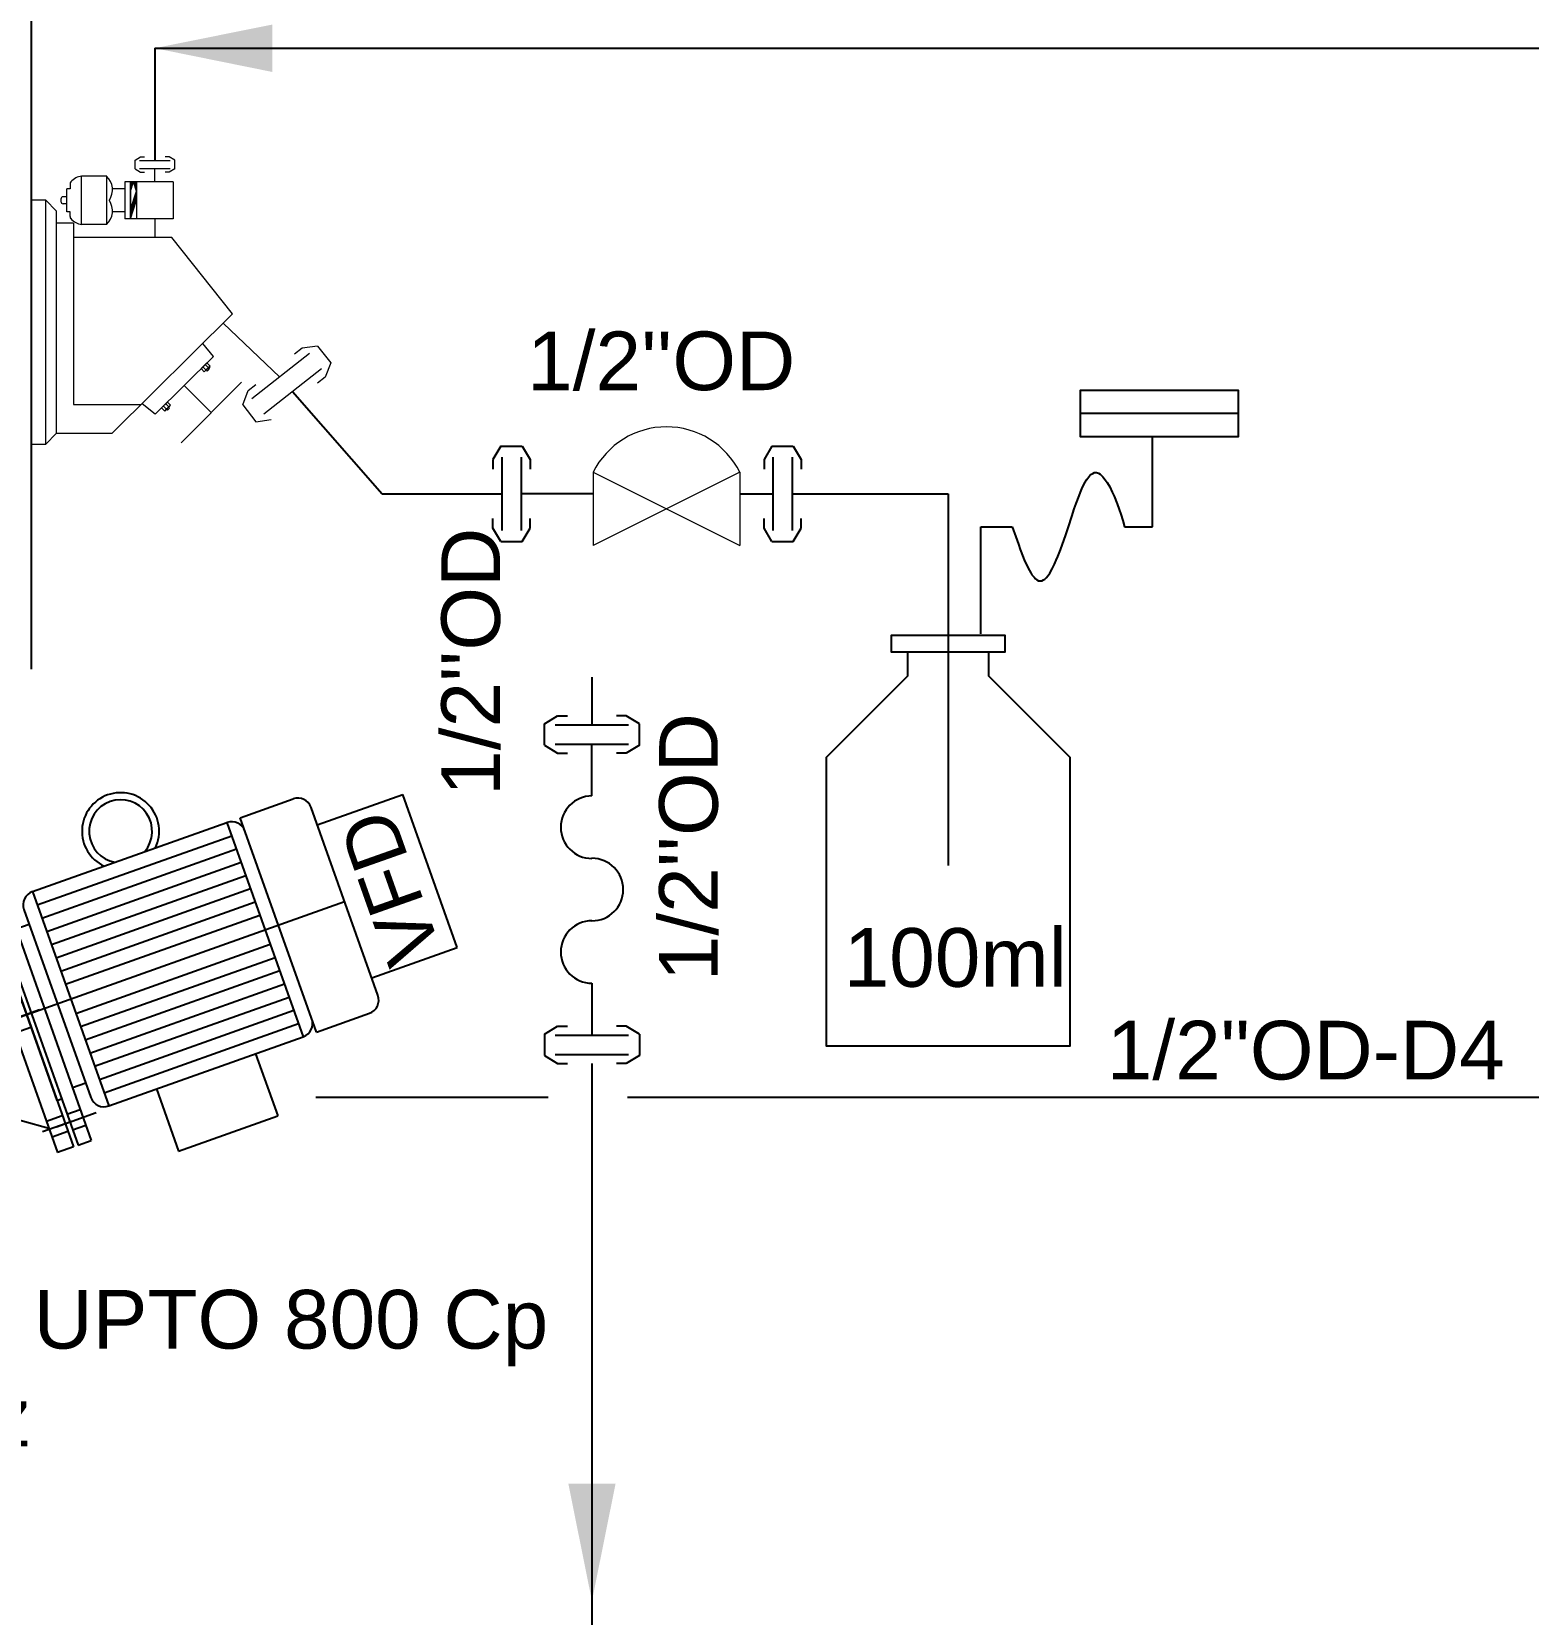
# Model space of a CAD drawing. Header units: inches. Extents: x 14435 to 21465, y 2728 to 7693.
# Drawn here: x 15618.2 to 15720.2, y 5834.4 to 5942.3 of the extents above; entities that cross this region are included whole.
import ezdxf

# ---------------------------------------------------------------- set-up
doc = ezdxf.new("R2010")
doc.units = ezdxf.units.IN
doc.header["$MEASUREMENT"] = 0
doc.layers.add('Layer4', color=7, linetype='Continuous', true_color=0xffffff)
for name, color, linetype in [('P---AGITD------', 7, 'Continuous'), ('P---AGITD-TEXT-25-35', 2, 'Continuous'), ('P---PLINB-CS042', 7, 'Continuous'), ('P---PLINB-DRH058', 7, 'Continuous'), ('P---PLINB-DRH128', 7, 'Continuous'), ('P---PLINB-DRH132', 7, 'Continuous'), ('P---PLIND-TEXT-25-35', 7, 'Continuous')]:
    doc.layers.add(name, color=color, linetype=linetype)
doc.layers.add('Valve', color=6, linetype='Continuous', lineweight=25)
doc.styles.add('ARIAL', font='arial.ttf', dxfattribs={"height": 4})
doc.styles.get("Standard").update_dxf_attribs({"font": 'arial.ttf'})

# ---------------------------------------------------------------- blocks, each defined once
blk = doc.blocks.new('sv gemu')
at = {"lineweight": 0, "ltscale": 5}
h = blk.add_hatch(dxfattribs=at)
h.set_pattern_fill('ANSI37', color=5, scale=1.572446, angle=540, style=0)
h.set_pattern_definition([(225, (-3686376314.42943, 119478342902.1602), (0.13898588, -0.13898588), []), (315, (-3686376314.42943, 119478342902.1602), (0.13898588, 0.13898588), [])])
h.paths.add_polyline_path([(-3686376492.56, 119478342525), (-3686376492.16, 119478342525), (-3686376492.16, 119478342526.26), (-3686376492.56, 119478342526.26)])
h.paths.add_polyline_path([(-3686376492.56, 119478342526.26), (-3686376492.16, 119478342526.26), (-3686376492.16, 119478342527.52), (-3686376492.56, 119478342527.52)])
at = {"color": 5, "lineweight": 0, "ltscale": 5}
for p, q in [((-3686376492.26, 119478342529), (-3686376491.88, 119478342529.23)), ((-3686376492.26, 119478342528.4), (-3686376492.26, 119478342529)), ((-3686376492.26, 119478342528.4), (-3686376491.88, 119478342528.17)), ((-3686376491.88, 119478342529.23), (-3686376491.61, 119478342529.23)), ((-3686376490.91, 119478342527.52), (-3686376490.91, 119478342528.42)), ((-3686376489.93, 119478342529.23), (-3686376490.2, 119478342529.23)), ((-3686376489.55, 119478342529), (-3686376489.93, 119478342529.23)), ((-3686376489.55, 119478342528.4), (-3686376489.93, 119478342528.17)), ((-3686376489.55, 119478342528.4), (-3686376489.55, 119478342529)), ((-3686376496.69, 119478342527.37), (-3686376496.69, 119478342527.04)), ((-3686376494.19, 119478342527.91), (-3686376495.9, 119478342527.91)), ((-3686376495.9, 119478342524.61), (-3686376495.9, 119478342527.91)), ((-3686376494.19, 119478342524.61), (-3686376494.19, 119478342527.91)), ((-3686376492.95, 119478342527.52), (-3686376492.95, 119478342525)), ((-3686376492.16, 119478342527.52), (-3686376492.95, 119478342527.52)), ((-3686376492.56, 119478342527.52), (-3686376492.56, 119478342525)), ((-3686376492.16, 119478342527.52), (-3686376492.16, 119478342525)), ((-3686376489.65, 119478342527.52), (-3686376492.16, 119478342527.52)), ((-3686376492.16, 119478342527.52), (-3686376492.16, 119478342525)), ((-3686376491.88, 119478342528.17), (-3686376491.61, 119478342528.17)), ((-3686376489.93, 119478342528.17), (-3686376490.2, 119478342528.17)), ((-3686376489.65, 119478342527.52), (-3686376489.65, 119478342525)), ((-3686376497.32, 119478342526.34), (-3686376497.32, 119478342526.18)), ((-3686376496.92, 119478342526.49), (-3686376497.16, 119478342526.49)), ((-3686376496.69, 119478342527.04), (-3686376496.92, 119478342527.04)), ((-3686376496.92, 119478342525.47), (-3686376496.92, 119478342527.04)), ((-3686376492.95, 119478342527.04), (-3686376493.8, 119478342527.04)), ((-3686376496.92, 119478342526.02), (-3686376497.16, 119478342526.02)), ((-3686376496.69, 119478342525.47), (-3686376496.92, 119478342525.47)), ((-3686376496.69, 119478342525.15), (-3686376496.69, 119478342525.47)), ((-3686376492.95, 119478342525.47), (-3686376493.8, 119478342525.47)), ((-3686376494.19, 119478342524.61), (-3686376495.9, 119478342524.61)), ((-3686376492.16, 119478342525), (-3686376492.95, 119478342525)), ((-3686376489.65, 119478342525), (-3686376492.16, 119478342525))]:
    blk.add_line(p, q, dxfattribs=at)
at = {"color": 5, "lineweight": 0}
for p, q in [((-3686376498.37, 119478342526.29), (-3686376497.61, 119478342525.51)), ((-3686376497.61, 119478342510.38), (-3686376497.61, 119478342525.51)), ((-3686376496.45, 119478342524.7), (-3686376497.61, 119478342524.7)), ((-3686376496.45, 119478342524.7), (-3686376496.45, 119478342512.33)), ((-3686376490.91, 119478342525), (-3686376490.91, 119478342523.71)), ((-3686376489.76, 119478342523.71), (-3686376496.45, 119478342523.71)), ((-3686376485.61, 119478342518.51), (-3686376489.76, 119478342523.71)), ((-3686376493.82, 119478342510.38), (-3686376485.61, 119478342518.51)), ((-3686376482.39, 119478342514.2), (-3686376486.25, 119478342517.87)), ((-3686376486.92, 119478342515.6), (-3686376487.64, 119478342516.49)), ((-3686376490.89, 119478342511.67), (-3686376486.92, 119478342515.6)), ((-3686376480.36, 119478342515.8), (-3686376484.29, 119478342512.71)), ((-3686376480.87, 119478342516.18), (-3686376481.39, 119478342515.77)), ((-3686376479.82, 119478342516.31), (-3686376480.87, 119478342516.18)), ((-3686376479.82, 119478342516.31), (-3686376478.92, 119478342515.17)), ((-3686376487.42, 119478342514.68), (-3686376487.63, 119478342514.9)), ((-3686376487.26, 119478342514.84), (-3686376487.47, 119478342515.06)), ((-3686376479.55, 119478342514.77), (-3686376483.48, 119478342511.67)), ((-3686376478.92, 119478342515.17), (-3686376479.3, 119478342514.19)), ((-3686376485, 119478342513.85), (-3686376489.12, 119478342509.72)), ((-3686376488.91, 119478342513.63), (-3686376487.06, 119478342511.79)), ((-3686376484.92, 119478342512.3), (-3686376484.54, 119478342513.29)), ((-3686376484.54, 119478342513.29), (-3686376484.02, 119478342513.7)), ((-3686376479.3, 119478342514.19), (-3686376479.82, 119478342513.78)), ((-3686376496.45, 119478342512.33), (-3686376491.85, 119478342512.33)), ((-3686376490.89, 119478342511.67), (-3686376491.77, 119478342512.37)), ((-3686376490.12, 119478342512.01), (-3686376490.33, 119478342512.23)), ((-3686376489.95, 119478342512.17), (-3686376490.16, 119478342512.39)), ((-3686376484.92, 119478342512.3), (-3686376484.02, 119478342511.16)), ((-3686376484.02, 119478342511.16), (-3686376482.97, 119478342511.3)), ((-3686376498.37, 119478342509.6), (-3686376497.61, 119478342510.38)), ((-3686376497.61, 119478342510.38), (-3686376493.82, 119478342510.38))]:
    blk.add_line(p, q, dxfattribs=at)
at = {"color": 5, "lineweight": 0, "ltscale": 5}
for points in [[(-3686376491.95, 119478342528.98), (-3686376489.86, 119478342528.98)], [(-3686376491.95, 119478342528.42), (-3686376489.86, 119478342528.42)]]:
    blk.add_lwpolyline(points, dxfattribs=at)
at = {"color": 5, "lineweight": 0}
for points in [[(-3686376498.37, 119478342526.29), (-3686376498.37, 119478342509.6), (-3686376499.31, 119478342509.6), (-3686376499.31, 119478342526.29)], [(-3686376487.14, 119478342514.95), (-3686376487.36, 119478342515.17), (-3686376487.75, 119478342514.78), (-3686376487.54, 119478342514.55)], [(-3686376487.21, 119478342514.75), (-3686376487.28, 119478342514.82), (-3686376487.41, 119478342514.69), (-3686376487.35, 119478342514.61)], [(-3686376489.84, 119478342512.29), (-3686376490.05, 119478342512.5), (-3686376490.45, 119478342512.11), (-3686376490.24, 119478342511.89)], [(-3686376489.9, 119478342512.08), (-3686376489.97, 119478342512.15), (-3686376490.11, 119478342512.02), (-3686376490.04, 119478342511.94)]]:
    blk.add_lwpolyline(points, close=True, dxfattribs=at)
at = {"color": 5, "lineweight": 0, "ltscale": 5}
for centre, radius, start, end in [((-3686376496.45, 119478342527.37), 0.236, 140.5085, 180), ((-3686376495.79, 119478342526.82), 1.09, 95.8951, 140.5085), ((-3686376495.1, 119478342526.97), 1.3, 326.8446, 45.9864), ((-3686376497.16, 119478342526.34), 0.157, 90, 180), ((-3686376497.16, 119478342526.18), 0.157, 180, 270), ((-3686376495.1, 119478342525.54), 1.3, 314.0136, 33.1554), ((-3686376496.45, 119478342525.15), 0.236, 180, 219.4915), ((-3686376495.79, 119478342525.7), 1.09, 219.4915, 264.1049)]:
    blk.add_arc(centre, radius, start, end, dxfattribs=at)
at = {"color": 5, "lineweight": 0}
for centre, radius, start, end in [((-3686376487.48, 119478342514.9), 0.201, 279.2403, 350.7595), ((-3686376487.29, 119478342514.91), 0.136, 266.0648, 3.7061), ((-3686376487.27, 119478342514.97), 0.101, 263.3236, 6.6773), ((-3686376490.18, 119478342512.23), 0.201, 279.2403, 350.7595), ((-3686376489.97, 119478342512.3), 0.101, 263.3236, 6.6773), ((-3686376490.26, 119478342512.03), 0.114, 266.0648, 3.7061)]:
    blk.add_arc(centre, radius, start, end, dxfattribs=at)
blk = doc.blocks.new('phi_164603412630')
at = {"color": 0, "linetype": 'ByBlock'}
blk.add_blockref('sv gemu', (3686376499.31, -119478342517.95), dxfattribs=at)
at = {"color": 7}
for tag, p in [('PRJ_TAG_B', (-7.3, -10.97)), ('DNCALC', (-2.35, -10.67))]:
    blk.add_attdef(tag, p, '', height=3.5, rotation=90, dxfattribs=at)
for tag, p in [('PRJ_TAG_B', (13.28, 10.19)), ('DNCALC', (15.06, 5.44))]:
    blk.add_attdef(tag, p, '', height=3.5, dxfattribs=at)
at = {"flags": 1}
for p, rotation in [((8.4, 11.03), 270), ((17.79, -4.73), 310.002)]:
    blk.add_attdef('PHI_CONNECTIONPOINT', p, '', height=0.1, rotation=rotation, dxfattribs=at)
for tag in ['PHI_INSERTPOINT', 'PHI_CONNECTIONPOINT']:
    blk.add_attdef(tag, (0, 0), '', height=0.1, dxfattribs=at)
blk = doc.blocks.new('A$C01EA5890')
for p, q in [((9.62, 59.03), (28.46, 4.71)), ((8.18, 55.4), (13.01, 57.08)), ((13.01, 57.08), (15.1, 51.04)), ((24.14, 56.16), (13.27, 56.32)), ((24.14, 56.16), (27.17, 47.42)), ((0, 47.78), (8.44, 54.65)), ((8.18, 55.4), (10.27, 49.37)), ((11.49, 55.71), (10.21, 55.26)), ((10.21, 55.26), (15.16, 52.86)), ((11.49, 55.71), (16.01, 53.51)), ((15.16, 52.86), (16.76, 44.44)), ((16.01, 53.51), (17.79, 44.11)), ((10.27, 49.37), (15.1, 51.04)), ((14.65, 50.88), (14.91, 50.13)), ((6.29, 44.28), (21.38, 49.51)), ((7.33, 45.49), (19.81, 49.81)), ((10.98, 48.77), (9.84, 47.44)), ((10.72, 49.52), (10.98, 48.77)), ((10.98, 48.77), (14.91, 50.13)), ((14.91, 50.13), (16.63, 49.8)), ((17.23, 49.28), (17.34, 48.96)), ((19.81, 49.81), (21.38, 49.51)), ((22.92, 45.05), (21.38, 49.51)), ((3.03, 39.04), (0, 47.78)), ((1.8, 37.72), (28.96, 47.14)), ((27.17, 47.42), (22.92, 45.05)), ((28.96, 47.14), (27.97, 45.11)), ((70.17, 45.54), (76.2, 47.64)), ((78.93, 44.66), (88.67, 48.04)), ((94.72, 30.59), (88.67, 48.04)), ((27.97, 45.11), (3.83, 36.74)), ((7.33, 45.49), (6.29, 44.28)), ((22.92, 45.05), (7.83, 39.82)), ((9.69, 46.66), (9.8, 46.34)), ((46.48, 37.33), (68.66, 45.02)), ((68.66, 45.02), (77.14, 20.57)), ((78.64, 21.1), (70.17, 45.54)), ((85.67, 25.22), (78.24, 46.65)), ((7.83, 39.82), (6.29, 44.28)), ((14.31, 42.06), (16.76, 44.44)), ((16.45, 42.8), (17.79, 44.11)), ((47, 35.82), (69.18, 43.51)), ((25.74, 41.8), (7.63, 35.52)), ((21.94, 43.02), (22.72, 40.75)), ((25.74, 41.8), (26.26, 40.29)), ((47.52, 34.31), (69.7, 42)), ((3.03, 39.04), (7.83, 39.82)), ((29.28, 41.34), (5.14, 32.97)), ((29.8, 39.83), (5.66, 31.46)), ((29.28, 41.34), (29.8, 39.83)), ((30.33, 38.32), (29.8, 39.83)), ((48.05, 32.8), (70.23, 40.49)), ((30.33, 38.32), (6.19, 29.95)), ((9.87, 38.83), (10.65, 36.57)), ((40.43, 38.44), (38.62, 37.81)), ((38.62, 37.81), (49.08, 7.63)), ((40.43, 38.44), (50.89, 8.26)), ((42.47, 39.15), (40.96, 38.62)), ((40.96, 38.62), (51.42, 8.45)), ((42.47, 39.15), (52.93, 8.97)), ((48.57, 31.29), (70.75, 38.98)), ((1.8, 37.72), (3.83, 36.74)), ((26.56, 37.01), (27.34, 29.68)), ((42.1, 36.06), (38.78, 34.91)), ((41.03, 36.71), (39.22, 36.08)), ((40.36, 35.46), (44.89, 37.03)), ((41.56, 36.89), (43.07, 37.41)), ((46.48, 37.33), (54.95, 12.88)), ((49.09, 29.78), (71.27, 37.47)), ((7.63, 35.52), (8.16, 34.01)), ((35.24, 29.03), (39.58, 35.04)), ((41.66, 34.9), (39.85, 34.27)), ((40.15, 21.44), (81.95, 35.94)), ((42.19, 35.08), (43.69, 35.6)), ((45.49, 35.29), (52.92, 13.87)), ((49.62, 28.27), (71.8, 35.97)), ((50.14, 26.76), (72.32, 34.46)), ((5.14, 32.97), (5.66, 31.46)), ((42.26, 33.16), (42.79, 33.34)), ((42.26, 33.16), (49.06, 13.54)), ((44.56, 33.11), (46.07, 33.63)), ((6.19, 29.95), (5.66, 31.46)), ((34.19, 32.05), (7.03, 22.63)), ((9.96, 31.26), (13.88, 25.01)), ((34.19, 32.05), (42.04, 9.42)), ((51.29, 23.44), (73.47, 31.14)), ((51.81, 21.94), (74, 29.63)), ((84.98, 27.21), (94.72, 30.59)), ((52.34, 20.43), (74.52, 28.12)), ((52.86, 18.92), (75.04, 26.61)), ((47.17, 23.87), (10.96, 11.32)), ((39.66, 22.88), (45.16, 24.79)), ((53.38, 17.41), (75.57, 25.1)), ((53.91, 15.9), (76.09, 23.59)), ((7.03, 22.63), (14.88, 0)), ((39.66, 22.88), (40.65, 20.01)), ((40.65, 20.01), (46.16, 21.92)), ((54.43, 14.39), (76.61, 22.08)), ((78.64, 21.1), (84.68, 23.19)), ((54.95, 12.88), (77.14, 20.57)), ((71.7, 18.69), (74.16, 11.6)), ((50.84, 15), (52.35, 15.53)), ((60.39, 14.77), (62.85, 7.67)), ((49.06, 13.54), (49.59, 13.73)), ((40.99, 12.44), (48.12, 10.41)), ((50.73, 11.16), (47.41, 10.01)), ((49.66, 11.81), (47.85, 11.18)), ((49, 10.56), (53.52, 12.13)), ((50.19, 11.99), (51.7, 12.51)), ((62.85, 7.67), (74.16, 11.6)), ((42.04, 9.42), (14.88, 0)), ((50.29, 10), (48.48, 9.37)), ((50.82, 10.18), (52.33, 10.7)), ((50.89, 8.26), (49.08, 7.63)), ((51.42, 8.45), (52.93, 8.97))]:
    blk.add_line(p, q)
for centre, radius, start, end in [((10.85, 55.49), 2.15, 40.6936, 177.5564), ((16.48, 49.01), 0.799, 19.125, 79.125), ((10.44, 46.92), 0.799, 139.125, 199.125), ((56.55, 44.12), 4.39, 333.964, 244.286), ((56.55, 44.12), 3.59, 319.0515, 259.1986), ((76.73, 46.13), 1.6, 19.125, 109.125), ((69.18, 43.51), 1.6, 19.125, 109.125), ((47, 35.82), 1.6, 109.125, 199.125), ((84.16, 24.7), 1.6, 289.125, 19.125), ((76.61, 22.08), 1.6, 289.125, 19.125), ((54.43, 14.39), 1.6, 199.125, 289.125)]:
    blk.add_arc(centre, radius, start, end)
blk = doc.blocks.new('phi_164603002611')
at = {"color": 0, "linetype": 'ByBlock', "xscale": 0.8324213095647792, "yscale": 0.8324213095647792, "zscale": 0.8324213095647792}
blk.add_blockref('A$C01EA5890', (-13.89, -32.18), dxfattribs=at)
at = {"flags": 1}
blk.add_attdef('PHI_CONNECTIONPOINT', (0, 0), '', height=0.1, rotation=180, dxfattribs=at)
blk.add_attdef('PHI_INSERTPOINT', (0, 0), '', height=0.1, dxfattribs=at)
for tag, p in [('TAG_PRJ', (5.93, -33.83)), ('CODE', (8.25, -37.33))]:
    blk.add_attdef(tag, p, '', height=2.5)
blk = doc.blocks.new('TANK_01')
blk.add_line((52.99, -184.18), (52.99, -23.6))
blk.add_attdef('V02', (7.93, -102.97), '', height=4)
blk = doc.blocks.new('HH')
at = {"color": 6, "lineweight": 0}
blk.add_arc((-6320.38, -29539.12), 5.59, 26.5651, 153.4349, dxfattribs=at)
at = {"layer": 'Valve', "lineweight": 0}
for p, q in [((-6325.38, -29536.62), (-6325.38, -29541.62)), ((-6325.38, -29536.62), (-6315.38, -29541.62)), ((-6315.38, -29536.62), (-6325.38, -29541.62)), ((-6315.38, -29536.62), (-6315.38, -29541.62))]:
    blk.add_line(p, q, dxfattribs=at)

msp = doc.modelspace()

# ---------------------------------------------------------------- linework, layer by layer
at = {"color": 7}
for p, q in [((15694.62, 5908.53), (15694.62, 5914.69)), ((15680.69, 5910.77), (15680.69, 5885.43)), ((15682.91, 5901.23), (15682.91, 5908.53)), ((15682.91, 5908.53), (15685.05, 5908.53)), ((15692.71, 5908.53), (15694.62, 5908.53)), ((15653.16, 5873.93), (15654.06, 5874.47)), ((15653.16, 5873.93), (15653.16, 5872.48)), ((15654.06, 5874.47), (15654.73, 5874.47)), ((15658.74, 5874.47), (15658.08, 5874.47)), ((15659.64, 5873.93), (15658.74, 5874.47)), ((15659.64, 5873.93), (15659.64, 5872.48)), ((15653.16, 5872.48), (15654.06, 5871.94)), ((15654.06, 5871.94), (15654.73, 5871.94)), ((15658.74, 5871.94), (15658.08, 5871.94)), ((15659.64, 5872.48), (15658.74, 5871.94))]:
    msp.add_line(p, q, dxfattribs=at)
at = {"color": 6}
for p, q in [((15656.48, 5910.77), (15651.57, 5910.77)), ((15656.4, 5898.27), (15656.4, 5895.02)), ((15656.4, 5890.17), (15656.4, 5893.71)), ((15656.4, 5877.4), (15656.4, 5873.87))]:
    msp.add_line(p, q, dxfattribs=at)
at = {"color": 7}
for points in [[(15689.69, 5914.69), (15700.48, 5914.69), (15700.48, 5917.81), (15689.69, 5917.81), (15689.69, 5914.69), (15689.69, 5914.69)], [(15700.48, 5916.25), (15689.69, 5916.25), (15689.69, 5916.25)], [(15685.05, 5908.53), (15685.29, 5907.84), (15685.47, 5907.33), (15685.6, 5906.97), (15685.8, 5906.45), (15685.9, 5906.21), (15686, 5905.99), (15686.12, 5905.74), (15686.23, 5905.54), (15686.32, 5905.38), (15686.4, 5905.26), (15686.54, 5905.08), (15686.65, 5904.97), (15686.73, 5904.91), (15686.84, 5904.85), (15686.96, 5904.83), (15687.08, 5904.85), (15687.19, 5904.9), (15687.28, 5904.96), (15687.36, 5905.04), (15687.51, 5905.21), (15687.61, 5905.37), (15687.77, 5905.65), (15687.93, 5905.97), (15688.05, 5906.24), (15688.16, 5906.49), (15688.34, 5906.96), (15688.47, 5907.34), (15688.68, 5907.92), (15688.88, 5908.53), (15689.11, 5909.23), (15689.28, 5909.74), (15689.41, 5910.11), (15689.61, 5910.64), (15689.71, 5910.89), (15689.8, 5911.12), (15689.92, 5911.37), (15690.03, 5911.57), (15690.12, 5911.72), (15690.2, 5911.84), (15690.34, 5912.02), (15690.45, 5912.12), (15690.54, 5912.17), (15690.66, 5912.22), (15690.79, 5912.23), (15690.93, 5912.18), (15691.05, 5912.11), (15691.15, 5912.02), (15691.24, 5911.93), (15691.4, 5911.73), (15691.52, 5911.55), (15691.7, 5911.24), (15691.87, 5910.89), (15692, 5910.61), (15692.21, 5910.1), (15692.35, 5909.7), (15692.46, 5909.39), (15692.59, 5908.95), (15692.71, 5908.53)], [(15684.57, 5901.12), (15684.57, 5901.12), (15676.8, 5901.12), (15676.8, 5900.01), (15684.57, 5900.01), (15684.57, 5901.12)], [(15677.91, 5900.01), (15677.91, 5900.01), (15677.91, 5898.35), (15672.36, 5892.8), (15672.36, 5873.14), (15689.01, 5873.14), (15689.01, 5892.8), (15683.46, 5898.35), (15683.46, 5900.01)]]:
    msp.add_lwpolyline(points, dxfattribs=at)
at = {"color": 1}
for points in [[(15650.25, 5913.27), (15650.25, 5908.27)], [(15650.25, 5913.27), (15650.25, 5908.27)], [(15653.9, 5893.71), (15658.9, 5893.71)], [(15653.9, 5872.55), (15658.9, 5872.55)]]:
    msp.add_lwpolyline(points, dxfattribs=at)
at = {"color": 6}
for points in [[(15651.57, 5913.27), (15651.57, 5908.27)], [(15653.9, 5895.02), (15658.9, 5895.02)], [(15653.9, 5873.87), (15658.9, 5873.87)]]:
    msp.add_lwpolyline(points, dxfattribs=at)
for centre, start, end in [((15656.4, 5888.04), 90, 270), ((15656.4, 5883.79), 270, 90), ((15656.4, 5879.53), 90, 270)]:
    msp.add_arc(centre, 2.13, start, end, dxfattribs=at)
at = {"layer": 'P---PLINB-CS042', "color": 32, "linetype": 'Continuous', "ltscale": 0.1}
for p, q in [((15626.6, 5941.16), (15736.64, 5941.16)), ((15637.58, 5869.64), (15653.42, 5869.64)), ((15658.83, 5869.64), (15736.64, 5869.64))]:
    msp.add_line(p, q, dxfattribs=at)
msp.add_lwpolyline([(15626.6, 5941.16), (15626.6, 5933.51)], dxfattribs=at)
msp.add_solid([(15634.6, 5942.77), (15626.6, 5941.16), (15634.6, 5939.54)], dxfattribs=at)
at = {"layer": 'P---PLINB-DRH058', "color": 7, "linetype": 'Continuous', "ltscale": 0.1}
for p, q in [((15635.99, 5917.75), (15642.09, 5910.77)), ((15650.18, 5914.02), (15649.64, 5913.11)), ((15650.18, 5914.02), (15651.64, 5914.02)), ((15651.64, 5914.02), (15652.18, 5913.11)), ((15668.67, 5914.02), (15668.13, 5913.11)), ((15668.67, 5914.02), (15670.12, 5914.02)), ((15670.12, 5914.02), (15670.66, 5913.11)), ((15649.64, 5913.11), (15649.64, 5912.45)), ((15652.18, 5913.11), (15652.18, 5912.45)), ((15668.13, 5913.11), (15668.13, 5912.45)), ((15670.66, 5913.11), (15670.66, 5912.45)), ((15642.09, 5910.77), (15650.25, 5910.77)), ((15649.64, 5908.43), (15649.64, 5909.1)), ((15652.18, 5908.43), (15652.18, 5909.1)), ((15668.13, 5908.43), (15668.13, 5909.1)), ((15670.66, 5908.43), (15670.66, 5909.1)), ((15650.18, 5907.53), (15649.64, 5908.43)), ((15650.18, 5907.53), (15651.64, 5907.53)), ((15651.64, 5907.53), (15652.18, 5908.43)), ((15668.67, 5907.53), (15668.13, 5908.43)), ((15668.67, 5907.53), (15670.12, 5907.53)), ((15670.12, 5907.53), (15670.66, 5908.43)), ((15653.16, 5895.09), (15654.06, 5895.63)), ((15654.06, 5895.63), (15654.73, 5895.63)), ((15658.74, 5895.63), (15658.08, 5895.63)), ((15659.64, 5895.09), (15658.74, 5895.63)), ((15653.16, 5893.64), (15653.16, 5895.09)), ((15659.64, 5893.64), (15659.64, 5895.09)), ((15653.16, 5893.64), (15654.06, 5893.1)), ((15659.64, 5893.64), (15658.74, 5893.1)), ((15654.06, 5893.1), (15654.73, 5893.1)), ((15658.74, 5893.1), (15658.08, 5893.1))]:
    msp.add_line(p, q, dxfattribs=at)
at = {"layer": 'P---PLINB-DRH058', "color": 6, "linetype": 'Continuous', "ltscale": 0.1}
msp.add_line((15666.48, 5910.77), (15668.73, 5910.77), dxfattribs=at)
msp.add_lwpolyline([(15668.73, 5913.27), (15668.73, 5908.27)], dxfattribs=at)
at = {"layer": 'P---PLINB-DRH058', "color": 1, "linetype": 'Continuous', "ltscale": 0.1}
msp.add_lwpolyline([(15670.05, 5913.27), (15670.05, 5908.27)], dxfattribs=at)
at = {"layer": 'P---PLINB-DRH058', "color": 7, "linetype": 'Continuous', "ltscale": 0.1}
msp.add_lwpolyline([(15670.05, 5910.77), (15680.69, 5910.77)], dxfattribs=at)
at = {"layer": 'P---PLINB-DRH128', "color": 7, "linetype": 'Continuous', "ltscale": 0.1}
msp.add_line((15656.4, 5871.94), (15656.4, 5809.68), dxfattribs=at)
at = {"layer": 'P---PLINB-DRH132', "color": 7, "linetype": 'Continuous', "ltscale": 0.1}
msp.add_solid([(15654.79, 5843.28), (15656.4, 5835.28), (15658.01, 5843.28)], dxfattribs=at)
msp.add_solid([(15654.79, 5843.28), (15656.4, 5835.28), (15658.01, 5843.28)], dxfattribs=at)

# ---------------------------------------------------------------- block references
msp.add_blockref('TANK_01', (15565.21, 6083))
at = {"lineweight": 0}
msp.add_blockref('HH', (21981.86, 35448.87), dxfattribs=at)
at = {"layer": 'P---AGITD------', "xscale": 0.72, "yscale": 0.72, "zscale": 0.72, "rotation": 0.4605078491288561}
msp.add_blockref('phi_164603002611', (15600.4, 5884.3), dxfattribs=at)
at = {"layer": 'P---PLINB-CS042'}
msp.add_blockref('phi_164603412630', (15618.2, 5922.48), dxfattribs=at)

# ---------------------------------------------------------------- texts
at = {"color": 7, "insert": (15673.56, 5881.16), "char_height": 4, "width": 8.0688, "attachment_point": 1}
msp.add_mtext('100ml', dxfattribs=at)
at = {"insert": (15570.05, 5856.49), "char_height": 4, "width": 100.6053, "attachment_point": 1, "style": 'ARIAL'}
msp.add_mtext('VISCOSITY= MAX UPTO 800 Cp\\P600 RPM AT 54 Hz\\PXXX kW\\PBMA XX', dxfattribs=at)
at = {"layer": 'Layer4', "color": 7, "insert": (15691.5, 5874.84), "char_height": 4, "attachment_point": 1, "style": 'ARIAL'}
msp.add_mtext_dynamic_manual_height_columns('1/2"OD-D4', width=41.8058, gutter_width=12.5, heights=[0], dxfattribs=at)
at = {"layer": 'P---AGITD-TEXT-25-35', "color": 7}
msp.add_text('VFD', height=3.78, rotation=109.4694, dxfattribs=at).set_placement((15646.17, 5879.56))
at = {"layer": 'P---PLIND-TEXT-25-35'}
msp.add_text("1/2''OD", height=4, dxfattribs=at).set_placement((15651.98, 5917.84))
for p in [(15650.13, 5890.18), (15664.98, 5877.54)]:
    msp.add_text("1/2''OD", height=4, rotation=90, dxfattribs=at).set_placement(p)

doc.saveas('drawing.dxf')
